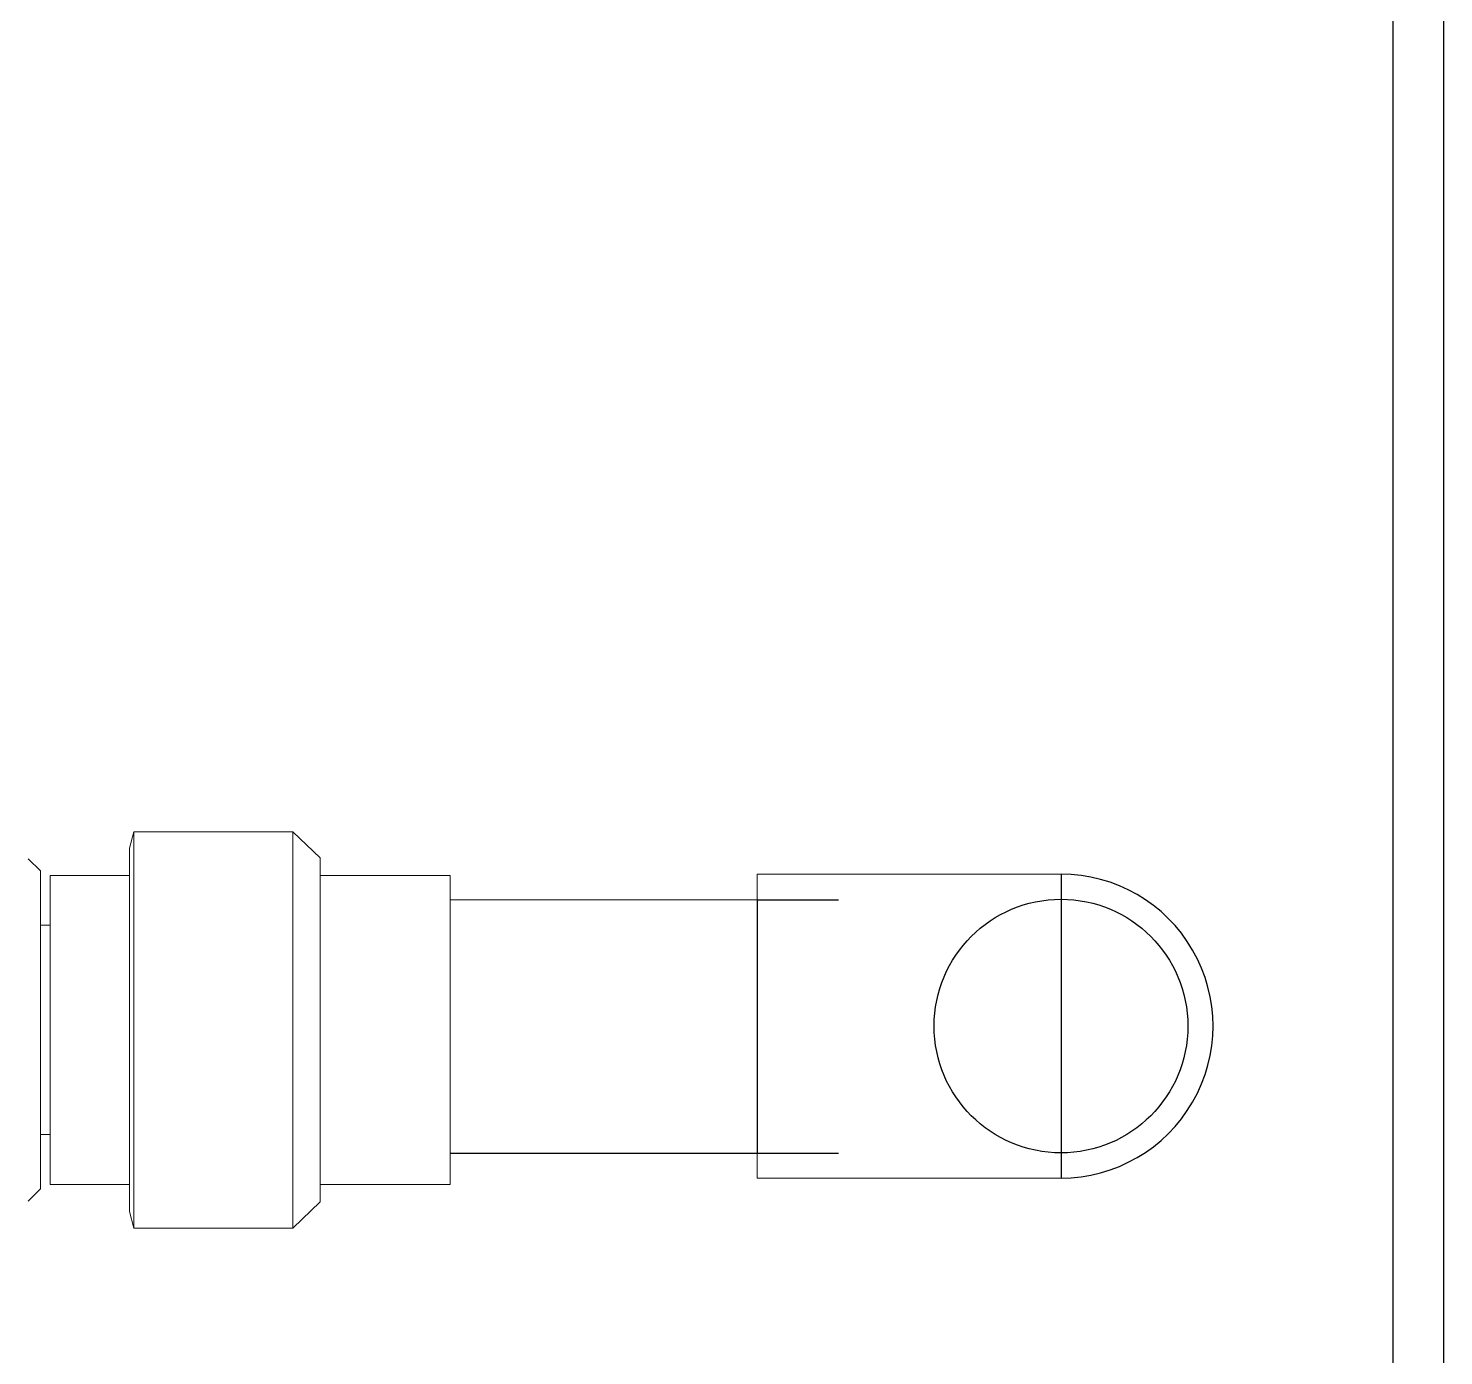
# Model space of a CAD drawing. Header units: inches. Extents: x 13 to 12015, y 11 to 4983.
# Drawn here: x 3814.9 to 4093.8, y 3787.6 to 4049.3 of the extents above; entities that cross this region are included whole.
import ezdxf

# ---------------------------------------------------------------- set-up
doc = ezdxf.new("R2010")
doc.units = ezdxf.units.IN
doc.header["$MEASUREMENT"] = 0
doc.layers.add('PDF _Геометрия', color=7, linetype='Continuous')

msp = doc.modelspace()

# ---------------------------------------------------------------- linework, layer by layer
for p, q in [((4083.83118, 4333.9176), (4083.83118, 3333.9176)), ((4093.83118, 3333.9176), (4093.83118, 4333.9176)), ((4018.41768, 3882.57855), (4018.41769, 3822.67178)), ((3958.51087, 3877.51921), (3974.54801, 3877.51922)), ((3958.51087, 3877.51921), (3958.51087, 3827.51921)), ((3958.51087, 3827.51921), (3898.04609, 3827.51921)), ((3958.51087, 3827.54055), (3974.54801, 3827.54055))]:
    msp.add_line(p, q)
msp.add_circle((4018.41769, 3852.62517), 25)
msp.add_arc((4018.41769, 3852.62517), 29.95338, 270.0000062, 90.0000062)
at = {"layer": 'PDF _Геометрия', "lineweight": 9}
for points in [[(3872.40064, 3885.7807), (3867.06501, 3890.94421), (3835.73971, 3890.94421), (3834.87913, 3887.67398)], [(3835.73963, 3890.94426), (3835.73963, 3890.42791), (3835.73963, 3889.22309), (3835.73963, 3886.98557), (3835.73963, 3884.05958), (3835.73963, 3880.44512), (3835.73963, 3876.14219), (3835.73963, 3871.32292), (3835.73963, 3866.15941), (3835.73963, 3860.47954), (3835.73963, 3854.79968), (3835.73963, 3848.9477), (3835.73963, 3843.09572), (3835.73963, 3837.58798), (3835.73963, 3832.42447), (3835.73963, 3827.60519), (3835.73963, 3823.30226), (3835.73963, 3819.6878), (3835.73963, 3818.48299)], [(3867.06488, 3890.94426), (3867.06488, 3890.42791), (3867.06488, 3889.22309), (3867.06488, 3886.98557), (3867.06488, 3884.05958), (3867.06488, 3880.44512), (3867.06488, 3876.14219), (3867.06488, 3871.32292), (3867.06488, 3866.15941), (3867.06488, 3860.47954), (3867.06488, 3854.79968), (3867.06488, 3848.9477), (3867.06488, 3843.09572), (3867.06488, 3837.58798), (3867.06488, 3832.42447), (3867.06488, 3827.60519), (3867.06488, 3823.30226), (3867.06488, 3819.6878), (3867.06488, 3818.48299)], [(3817.32316, 3883.19904), (3814.91352, 3885.60868)], [(3834.87908, 3883.02693), (3834.87908, 3885.60869), (3834.87908, 3887.15774), (3834.87908, 3887.67409), (3834.87908, 3887.15774), (3834.87908, 3885.60869), (3834.87908, 3883.02693), (3834.87908, 3879.41248), (3834.87908, 3874.93743), (3834.87908, 3869.77392), (3834.87908, 3864.09406), (3834.87908, 3858.06996), (3834.87908, 3851.87375), (3834.87908, 3845.67754), (3834.87908, 3839.65344), (3834.87908, 3833.97358), (3834.87908, 3828.81007), (3834.87908, 3824.33503), (3834.87908, 3820.72057), (3834.87908, 3818.48304), (3834.87908, 3820.72057)], [(3872.40064, 3883.71537), (3872.40064, 3885.26443), (3872.40064, 3885.78078), (3872.40064, 3885.26443), (3872.40064, 3883.71537), (3872.40064, 3881.13362), (3872.40064, 3877.8634), (3872.40064, 3873.56047), (3872.40064, 3868.74119), (3872.40064, 3863.40556), (3872.40064, 3857.7257), (3872.40064, 3851.87372), (3872.40064, 3846.02174), (3872.40064, 3840.34188), (3872.40064, 3835.00625), (3872.40064, 3830.18698), (3872.40064, 3825.88405), (3872.40064, 3822.61383), (3872.40064, 3820.03207), (3872.40064, 3818.48302)], [(3834.87908, 3820.72054), (3834.87908, 3818.13878), (3834.87908, 3816.58973), (3834.87908, 3816.07338), (3834.87908, 3816.58973), (3834.87908, 3818.13878), (3834.87908, 3820.72054), (3834.87908, 3824.335), (3834.87908, 3828.81004), (3834.87908, 3833.97355), (3834.87908, 3839.65341), (3834.87908, 3845.67751), (3834.87908, 3851.87372), (3834.87908, 3858.06994), (3834.87908, 3864.09403), (3834.87908, 3869.77389), (3834.87908, 3874.93741), (3834.87908, 3879.41245), (3834.87908, 3883.0269), (3834.87908, 3885.26443), (3834.87908, 3883.02691)], [(3835.73963, 3812.80321), (3835.73963, 3813.31957), (3835.73963, 3814.52438), (3835.73963, 3816.76191), (3835.73963, 3819.6879), (3835.73963, 3823.30235), (3835.73963, 3827.60528), (3835.73963, 3832.42456), (3835.73963, 3837.58807), (3835.73963, 3843.26793), (3835.73963, 3848.94779), (3835.73963, 3854.79977), (3835.73963, 3860.65175), (3835.73963, 3866.1595), (3835.73963, 3871.32301), (3835.73963, 3876.14228), (3835.73963, 3880.44521), (3835.73963, 3884.05967), (3835.73963, 3885.26449)], [(3867.06488, 3812.80321), (3867.06488, 3813.31957), (3867.06488, 3814.52438), (3867.06488, 3816.76191), (3867.06488, 3819.6879), (3867.06488, 3823.30235), (3867.06488, 3827.60528), (3867.06488, 3832.42456), (3867.06488, 3837.58807), (3867.06488, 3843.26793), (3867.06488, 3848.94779), (3867.06488, 3854.79977), (3867.06488, 3860.65175), (3867.06488, 3866.1595), (3867.06488, 3871.32301), (3867.06488, 3876.14228), (3867.06488, 3880.44521), (3867.06488, 3884.05967), (3867.06488, 3885.26449)], [(3872.40064, 3820.0321), (3872.40064, 3818.48304), (3872.40064, 3817.96669), (3872.40064, 3818.48304), (3872.40064, 3820.0321), (3872.40064, 3822.61385), (3872.40064, 3825.88408), (3872.40064, 3830.187), (3872.40064, 3835.00628), (3872.40064, 3840.34191), (3872.40064, 3846.02177), (3872.40064, 3851.87375), (3872.40064, 3857.72573), (3872.40064, 3863.40559), (3872.40064, 3868.74122), (3872.40064, 3873.5605), (3872.40064, 3877.86342), (3872.40064, 3881.13364), (3872.40064, 3883.71541), (3872.40064, 3885.26446)], [(3872.40064, 3885.26443), (3872.40064, 3883.71537)], [(3990.47528, 3882.57855), (3958.51085, 3882.57854)], [(3958.51087, 3852.51921), (3958.51087, 3860.35156), (3958.51086, 3867.54884), (3958.51086, 3873.89939), (3958.51086, 3878.55646), (3958.51086, 3881.52005), (3958.51086, 3882.57847), (3958.51086, 3881.52005), (3958.51086, 3878.55646), (3958.51086, 3877.49803)], [(4018.41768, 3882.57855), (3990.47527, 3882.57855)], [(3819.21637, 3831.21971), (3819.21637, 3830.35913), (3819.21637, 3825.36773), (3819.21637, 3822.61386), (3819.21637, 3825.36773), (3819.21637, 3830.35913), (3819.21637, 3836.55534), (3819.21637, 3843.95637), (3819.21637, 3851.87376), (3819.21637, 3859.79114), (3819.21637, 3867.02006), (3819.21637, 3873.38839), (3819.21637, 3878.20766), (3819.21637, 3881.30577), (3819.21637, 3882.33847)], [(3819.21637, 3882.33841), (3819.21637, 3881.3057), (3819.21637, 3878.2076), (3819.21637, 3873.38832), (3819.21637, 3872.52774)], [(3819.21637, 3872.52776), (3819.21637, 3873.38835), (3819.21637, 3878.37974), (3819.21637, 3881.13361), (3819.21637, 3878.37974), (3819.21637, 3873.38835), (3819.21637, 3867.19213), (3819.21637, 3859.7911), (3819.21637, 3851.87372), (3819.21637, 3843.95633), (3819.21637, 3836.72742), (3819.21637, 3830.35909), (3819.21637, 3825.53981), (3819.21637, 3822.4417), (3819.21637, 3821.409)], [(3834.87908, 3882.33841), (3819.21643, 3882.33841)], [(3823.86369, 3882.33856), (3834.87918, 3882.33856)], [(3872.40064, 3882.33856), (3898.04608, 3882.33856)], [(3872.40064, 3879.06829), (3872.40064, 3881.30581)], [(3898.04609, 3877.51922), (3898.04609, 3878.37981), (3898.04609, 3881.30579), (3898.04609, 3882.3385), (3898.04609, 3881.30579), (3898.04609, 3878.37981), (3898.04609, 3873.38841), (3898.04609, 3867.1922), (3898.04609, 3859.79117), (3898.04609, 3851.87378), (3898.04609, 3843.9564), (3898.04609, 3836.72748), (3898.04609, 3830.35915), (3898.04609, 3825.53988), (3898.04609, 3822.44177), (3898.04609, 3821.40907), (3872.40065, 3821.40907)], [(3898.04609, 3826.22826), (3898.04609, 3825.36766), (3898.04609, 3822.44168), (3898.04609, 3821.40898), (3898.04609, 3822.44168), (3898.04609, 3825.36766), (3898.04609, 3830.35906), (3898.04609, 3836.55527), (3898.04609, 3843.95631), (3898.04609, 3851.87369), (3898.04609, 3859.79107), (3898.04609, 3867.01999), (3898.04609, 3873.38832), (3898.04609, 3878.2076), (3898.04609, 3881.3057), (3898.04609, 3882.33841), (3872.40065, 3882.33841)], [(3958.51087, 3877.51921), (3898.04609, 3877.51921), (3898.04609, 3876.65863), (3898.04609, 3874.07687), (3898.04609, 3869.94606), (3898.04609, 3864.61044), (3898.04609, 3858.58634), (3898.04609, 3851.87378), (3898.04609, 3845.33333), (3898.04609, 3839.13711), (3898.04609, 3833.80149), (3898.04609, 3829.67068), (3898.04609, 3827.08892), (3898.04609, 3826.22834)], [(3819.21637, 3872.5277), (3817.32308, 3872.5277)], [(3817.32316, 3872.52776), (3819.21644, 3872.52776)], [(3819.21637, 3831.21978), (3817.32308, 3831.21978)], [(3817.32316, 3831.21971), (3819.21644, 3831.21971)], [(3819.21637, 3821.40907), (3819.21637, 3822.44177), (3819.21637, 3825.53988), (3819.21637, 3830.35915), (3819.21637, 3831.21974)], [(3872.40064, 3824.67918), (3872.40064, 3822.44166)], [(3898.04609, 3826.22832), (3898.04609, 3825.53985), (3898.04609, 3822.44175), (3898.04609, 3821.40905)], [(3834.87908, 3821.40907), (3819.21643, 3821.40907)], [(3823.86369, 3821.40892), (3834.87918, 3821.40892)], [(3872.40064, 3821.40892), (3898.04608, 3821.40892)], [(3958.51087, 3822.67178), (3990.47529, 3822.67178)], [(3990.47528, 3822.67178), (4018.41769, 3822.67178)], [(3817.32316, 3820.54843), (3814.91352, 3818.13879)], [(3872.40064, 3818.48304), (3872.40064, 3820.0321)], [(3872.40064, 3817.96678), (3867.06501, 3812.80327), (3835.73971, 3812.80327), (3834.87913, 3816.07349)]]:
    msp.add_lwpolyline(points, dxfattribs=at)
for points in [[(3817.32316, 3875.79798), (3817.32316, 3878.89609), (3817.32316, 3881.13362), (3817.32316, 3882.68267), (3817.32316, 3883.19902), (3817.32316, 3882.68267), (3817.32316, 3881.13362), (3817.32316, 3878.89609), (3817.32316, 3875.79798), (3817.32316, 3871.83929), (3817.32316, 3867.53637), (3817.32316, 3862.71709), (3817.32316, 3857.55358), (3817.32316, 3851.87372), (3817.32316, 3846.19385), (3817.32316, 3841.03034), (3817.32316, 3836.21106), (3817.32316, 3831.73602), (3817.32316, 3827.94945), (3817.32316, 3824.67922), (3817.32316, 3822.61382), (3817.32316, 3824.67922), (3817.32316, 3827.94945), (3817.32316, 3824.67922), (3817.32316, 3822.61382), (3817.32316, 3824.67922), (3817.32316, 3827.94945), (3817.32316, 3831.73602), (3817.32316, 3836.21106), (3817.32316, 3841.20246), (3817.32316, 3846.36597), (3817.32316, 3851.87372), (3817.32316, 3857.20934), (3817.32316, 3862.54497), (3817.32316, 3867.53637), (3817.32316, 3872.01141), (3817.32316, 3875.79798), (3817.32316, 3878.89609), (3817.32316, 3881.30573), (3817.32316, 3882.68267), (3817.32316, 3883.19902), (3817.32316, 3882.68267), (3817.32316, 3881.30573), (3817.32316, 3878.89609)], [(3817.32316, 3827.94949), (3817.32316, 3824.85138), (3817.32316, 3822.61386), (3817.32316, 3821.06481), (3817.32316, 3820.54846), (3817.32316, 3821.06481), (3817.32316, 3822.61386), (3817.32316, 3824.85138), (3817.32316, 3827.94949), (3817.32316, 3831.90818), (3817.32316, 3836.21111), (3817.32316, 3841.03038), (3817.32316, 3846.1939), (3817.32316, 3851.87376), (3817.32316, 3857.55362), (3817.32316, 3862.71713), (3817.32316, 3867.53641), (3817.32316, 3872.01145), (3817.32316, 3875.79803), (3817.32316, 3879.06825), (3817.32316, 3881.13365), (3817.32316, 3879.06825), (3817.32316, 3875.79803), (3817.32316, 3879.06825), (3817.32316, 3881.13365), (3817.32316, 3879.06825), (3817.32316, 3875.79803), (3817.32316, 3872.01145), (3817.32316, 3867.53641), (3817.32316, 3862.54501), (3817.32316, 3857.3815), (3817.32316, 3851.87376), (3817.32316, 3846.53813), (3817.32316, 3841.2025), (3817.32316, 3836.21111), (3817.32316, 3831.73606), (3817.32316, 3827.94949), (3817.32316, 3824.85138), (3817.32316, 3822.44174), (3817.32316, 3821.06481), (3817.32316, 3820.54846), (3817.32316, 3821.06481), (3817.32316, 3822.44174), (3817.32316, 3824.85138)], [(3958.51087, 3827.54055), (3958.51087, 3826.69381), (3958.51087, 3823.51853), (3958.51087, 3822.6718), (3958.51087, 3823.51853), (3958.51087, 3826.69381), (3958.51087, 3831.35088), (3958.51087, 3837.48974), (3958.51087, 3844.89871), (3958.51087, 3852.51937), (3958.51087, 3846.16882), (3958.51087, 3840.02996), (3958.51087, 3834.94952), (3958.51087, 3830.92751), (3958.51087, 3828.38729)]]:
    msp.add_lwpolyline(points, close=True, dxfattribs=at)

doc.saveas('drawing.dxf')
